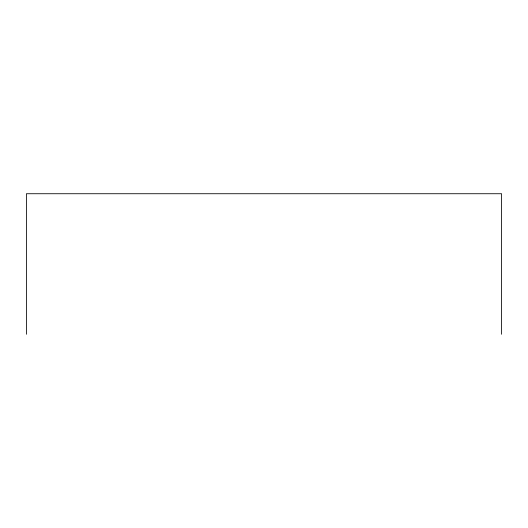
<?xml version="1.0" encoding="UTF-8"?>
<svg xmlns="http://www.w3.org/2000/svg" width="528" height="528" viewBox="0 0 528 528"><rect width="100%" height="100%" fill="white"/><g stroke="black" fill="none" stroke-linecap="round" stroke-linejoin="round"><path stroke-width="0.79" d="M501.6 334.27L501.6 193.73L26.4 193.73L26.4 334.27"/></g></svg>
